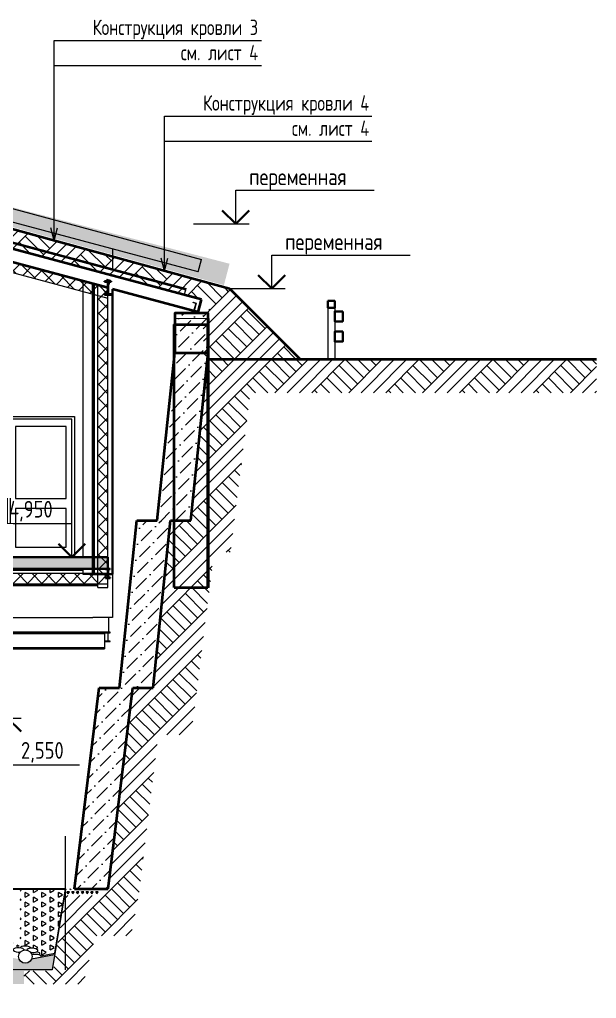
# Model space of a CAD drawing. Header units: millimetres. Extents: x 38742 to 132043, y -3942 to 12834.
# Drawn here: x 123428 to 132043, y -1777 to 12834 of the extents above; entities that cross this region are included whole.
import ezdxf

# ---------------------------------------------------------------- set-up
doc = ezdxf.new("R2010")
doc.units = ezdxf.units.MM
doc.header["$MEASUREMENT"] = 0
doc.linetypes.add('Double Dashed copy', pattern=[3020, 2500, -200, 120, -200])
for name, color, linetype in [('- Спрятан', 7, 'Continuous'), ('Двери ArchiCAD', 7, 'Continuous'), ('крыша', 7, 'Continuous'), ('отделка', 7, 'Continuous'), ('перекрытие', 7, 'Continuous'), ('подп стены Инжзащита', 7, 'Continuous'), ('стены наруж', 7, 'Continuous'), ('текст', 7, 'Continuous'), ('чертеж', 7, 'Continuous')]:
    doc.layers.add(name, color=color, linetype=linetype)
for name, color, linetype, lineweight in [('- Спрятан_Ном._пера__96', 7, 'Continuous', 13), ('- Спрятан_Ном._пера__98', 7, 'Continuous', 35), ('0_Ном._пера__95', 251, 'Continuous', 13), ('0_Ном._пера__97', 7, 'Continuous', 20), ('Двери ArchiCAD_Ном._пера__96', 7, 'Continuous', 13), ('Двери ArchiCAD_Ном._пера__97', 7, 'Continuous', 20), ('крыша_Ном._пера__97', 7, 'Continuous', 20), ('крыша_Ном._пера__99', 7, 'Continuous', 40), ('линии_Ном._пера__99', 7, 'Continuous', 40), ('отделка_Ном._пера__96', 7, 'Continuous', 13), ('перекрытие_Ном._пера__94', 252, 'Continuous', 13), ('перекрытие_Ном._пера__96', 7, 'Continuous', 13), ('перекрытие_Ном._пера__98', 7, 'Continuous', 35), ('подп стены Инжзащита_Ном._пера__96', 7, 'Continuous', 13), ('подп стены Инжзащита_Ном._пера__97', 7, 'Continuous', 20), ('подп стены Инжзащита_Ном._пера__99', 7, 'Continuous', 40), ('стены наруж_Ном._пера__96', 7, 'Continuous', 13), ('стены наруж_Ном._пера__97', 7, 'Continuous', 20), ('стены наруж_Ном._пера__98', 7, 'Continuous', 35), ('стены02_Ном._пера__91', 255, 'Continuous', 13), ('стены02_Ном._пера__96', 7, 'Continuous', 13), ('стены02_Ном._пера__99', 7, 'Continuous', 40), ('текст_Ном._пера__1', 7, 'Continuous', 25), ('текст_Ном._пера__96', 7, 'Continuous', 13), ('чертеж_Ном._пера__96', 7, 'Continuous', 13), ('чертеж_Ном._пера__98', 7, 'Continuous', 35), ('штриховка_Ном._пера__96', 7, 'Continuous', 13)]:
    doc.layers.add(name, color=color, linetype=linetype, lineweight=lineweight)
doc.styles.add('СГЕНЕРИР_СТИЛЬ_1', font='gost_2_304-81_type.ttf')
pattern_1 = [(90, (866532.79, 218402.26), (123.73335, 71.4375), [71.4375, -71.4375]), (30, (866532.79, 218402.26), (-123.733365, 71.437474), [71.4375, -71.4375]), (150, (866594.66, 218437.98), (-1.5e-05, 142.874974), [71.4375, -71.4375])]
pattern_2 = [(45, (50891.67, -142), (-275.7716, 275.7716), []), (45, (50799.75, -50.1), (-551.543, 551.543), []), (45, (50707.8, 41.86), (-551.543, 551.543), []), (135, (50615.9, 133.78), (91.92388, 91.92388), [390, -390])]
pattern_3 = [(45, (50891.67, -142), (-212.132, 212.132), [225, -75, 0, -75]), (45, (50918.2, 96.66), (-212.132, 212.132), [225, -75, 0, -75])]
pattern_4 = [(45, (50891.67, -142), (-106.06602, 106.06602), []), (135, (50891.67, -142), (106.06602, 106.06602), [])]

# ---------------------------------------------------------------- blocks, each defined once
blk = doc.blocks.new('Элемент разреза_60_3', base_point=(50892, -142))
at = {"layer": 'стены наруж_Ном._пера__96', "linetype": 'Continuous'}
for p, q in [((124817, 9410), (124817, 9116)), ((124817, 4558), (124817, 3908)), ((124817, 3908), (124522, 3908))]:
    blk.add_line(p, q, dxfattribs=at)
blk = doc.blocks.new('Элемент разреза_61_3', base_point=(50892, -142))
at = {"layer": 'крыша_Ном._пера__99', "linetype": 'Continuous'}
for p, q in [((122891, 9327), (122941, 9513)), ((126147, 8654), (122941, 9513)), ((124751, 8828), (122891, 9327)), ((126097, 8467), (124817, 8810)), ((126097, 8467), (126147, 8654))]:
    blk.add_line(p, q, dxfattribs=at)
blk = doc.blocks.new('Элемент разреза_62_3', base_point=(50892, -142))
at = {"layer": 'крыша_Ном._пера__97', "linetype": 'Continuous'}
for p, q in [((123207, 10042), (126147, 9254)), ((126097, 9067), (123207, 9842)), ((126097, 9067), (126147, 9254))]:
    blk.add_line(p, q, dxfattribs=at)
blk = doc.blocks.new('Элемент разреза_64_3', base_point=(50892, -142))
at = {"layer": 'подп стены Инжзащита_Ном._пера__96', "linetype": 'Continuous'}
for p, q in [((125739, 8281), (125759, 8369)), ((126259, 8370), (125759, 8369)), ((126239, 8281), (126259, 8370)), ((126259, 4358), (126259, 8370)), ((126259, 4358), (126239, 4358))]:
    blk.add_line(p, q, dxfattribs=at)
at = {"layer": 'подп стены Инжзащита_Ном._пера__99', "linetype": 'Continuous'}
for p, q in [((125739, 8281), (126239, 8281)), ((125739, 4358), (125739, 8281)), ((126239, 4358), (126239, 8281)), ((125739, 4358), (126239, 4358))]:
    blk.add_line(p, q, dxfattribs=at)
blk = doc.blocks.new('Элемент разреза_75_3', base_point=(50892, -142))
at = {"layer": 'стены наруж_Ном._пера__96', "linetype": 'Continuous'}
blk.add_line((122837, 3908), (124522, 3908), dxfattribs=at)
blk = doc.blocks.new('Элемент разреза_76_3', base_point=(50892, -142))
at = {"layer": 'перекрытие_Ном._пера__96', "linetype": 'Continuous'}
for p, q in [((124758, 3908), (124758, 3689)), ((108492, 3689), (108457, 3689)), ((124758, 3689), (122837, 3689))]:
    blk.add_line(p, q, dxfattribs=at)
blk = doc.blocks.new('Элемент разреза_86_3', base_point=(50892, -142))
at = {"layer": 'подп стены Инжзащита_Ном._пера__96', "linetype": 'Continuous'}
h = blk.add_hatch(dxfattribs=at)
h.set_pattern_fill('Ж_Б_2_0003', color=256, style=0, pattern_type=2)
h.set_pattern_definition(pattern_3)
h.paths.add_polyline_path([(124752, -142), (125120, 2858), (124616, 2858), (124248, -142)])
at = {"layer": 'подп стены Инжзащита_Ном._пера__99', "linetype": 'Continuous'}
for p, q in [((124248, -142), (124616, 2858)), ((124616, 2858), (124919, 2858)), ((124752, -142), (125120, 2858)), ((124248, -142), (124752, -142))]:
    blk.add_line(p, q, dxfattribs=at)
blk = doc.blocks.new('Элемент разреза_87_3', base_point=(50892, -142))
at = {"layer": 'подп стены Инжзащита_Ном._пера__96', "linetype": 'Continuous'}
h = blk.add_hatch(dxfattribs=at)
h.set_pattern_fill('Ж_Б_2_0003', color=256, style=0, pattern_type=2)
h.set_pattern_definition(pattern_3)
h.paths.add_polyline_path([(125422, 2858), (125685, 5358), (125182, 5358), (124919, 2858)])
at = {"layer": 'подп стены Инжзащита_Ном._пера__99', "linetype": 'Continuous'}
for p, q in [((124919, 2858), (125182, 5358)), ((125182, 5358), (125482, 5358)), ((125422, 2858), (125685, 5358)), ((125120, 2858), (125422, 2858))]:
    blk.add_line(p, q, dxfattribs=at)
blk = doc.blocks.new('Элемент разреза_88_3', base_point=(50892, -142))
at = {"layer": 'отделка_Ном._пера__96', "linetype": 'Continuous'}
for p, q in [((124597, 4358), (124597, 4558)), ((124747, 4358), (124747, 4498)), ((124597, 4358), (124747, 4358))]:
    blk.add_line(p, q, dxfattribs=at)
blk = doc.blocks.new('Элемент разреза_89_3', base_point=(50892, -142))
at = {"layer": 'перекрытие_Ном._пера__94', "linetype": 'Continuous'}
blk.add_hatch(color=256, dxfattribs=at).paths.add_polyline_path([(124747, 4638), (124747, 4808), (122872, 4808), (122872, 4638)])
at = {"layer": 'перекрытие_Ном._пера__98', "linetype": 'Continuous'}
for p, q in [((122872, 4808), (124747, 4808)), ((124747, 4638), (124747, 4808)), ((122872, 4638), (124747, 4638))]:
    blk.add_line(p, q, dxfattribs=at)
blk = doc.blocks.new('Элемент разреза_90_3', base_point=(50892, -142))
at = {"layer": 'Двери ArchiCAD_Ном._пера__96', "linetype": 'Continuous'}
for p, q in [((123247, 4808), (123247, 6908)), ((123247, 6908), (124247, 6908)), ((124247, 6908), (124247, 4808))]:
    blk.add_line(p, q, dxfattribs=at)
at = {"layer": 'Двери ArchiCAD_Ном._пера__97', "linetype": 'Continuous'}
for p, q in [((123287, 6868), (123287, 4808)), ((124207, 6868), (123287, 6868)), ((124207, 4808), (124207, 6868)), ((123367, 6758), (123367, 5688)), ((124127, 6758), (123367, 6758)), ((124127, 5688), (124127, 6758)), ((123367, 5688), (124127, 5688)), ((123367, 5538), (123367, 4958)), ((124127, 5538), (123367, 5538)), ((124127, 4958), (124127, 5538)), ((123367, 4958), (124127, 4958))]:
    blk.add_line(p, q, dxfattribs=at)
blk = doc.blocks.new('Элемент разреза_109_3', base_point=(50892, -142))
at = {"layer": 'стены наруж_Ном._пера__96', "linetype": 'Continuous'}
h = blk.add_hatch(dxfattribs=at)
h.set_pattern_fill('УТЕПЛИТ_МЕЛКИЙ_0003', color=256, style=0, pattern_type=2)
h.set_pattern_definition(pattern_4)
h.paths.add_polyline_path([(124745, 8830), (124597, 8869), (124597, 4558), (124745, 4558), (124745, 4624), (124743, 4629), (124738, 4631), (124711, 4631), (124711, 4638), (124747, 4638), (124747, 8728), (124698, 8728), (124698, 8736), (124734, 8736), (124742, 8739), (124745, 8747)])
at = {"layer": 'стены наруж_Ном._пера__97', "linetype": 'Continuous'}
for p, q in [((124547, 4558), (124547, 8883)), ((124547, 4558), (124547, 8883)), ((124597, 4558), (124597, 8869)), ((124597, 4558), (124597, 8869)), ((124747, 4638), (124747, 8728)), ((124747, 4638), (124747, 8728))]:
    blk.add_line(p, q, dxfattribs=at)
at = {"layer": 'стены наруж_Ном._пера__98', "linetype": 'Continuous'}
for p, q in [((124547, 8883), (124522, 8889)), ((124522, 4558), (124522, 8889)), ((124597, 8869), (124547, 8883)), ((124745, 8830), (124597, 8869)), ((124745, 8747), (124745, 8830)), ((124751, 8747), (124751, 8828)), ((124817, 4558), (124817, 8810)), ((124698, 8728), (124698, 8736)), ((124698, 8736), (124734, 8736)), ((124698, 8728), (124747, 8728)), ((124734, 8736), (124742, 8739)), ((124742, 8739), (124745, 8747)), ((124747, 8728), (124797, 8728)), ((124754, 8739), (124751, 8747)), ((124762, 8736), (124754, 8739)), ((124762, 8736), (124797, 8736)), ((124797, 8736), (124798, 8736)), ((124797, 8728), (124798, 8728)), ((124798, 8728), (124798, 8736)), ((124522, 4558), (124547, 4558)), ((124547, 4558), (124597, 4558)), ((124597, 4558), (124745, 4558)), ((124711, 4631), (124711, 4638)), ((124711, 4638), (124747, 4638)), ((124711, 4631), (124738, 4631)), ((124743, 4629), (124738, 4631)), ((124745, 4624), (124743, 4629)), ((124745, 4558), (124745, 4624)), ((124747, 4638), (124784, 4638)), ((124750, 4624), (124752, 4629)), ((124750, 4558), (124750, 4624)), ((124750, 4558), (124797, 4558)), ((124752, 4629), (124757, 4631)), ((124757, 4631), (124784, 4631)), ((124784, 4631), (124784, 4638)), ((124797, 4558), (124817, 4558))]:
    blk.add_line(p, q, dxfattribs=at)
blk = doc.blocks.new('Элемент разреза_110_3', base_point=(50892, -142))
at = {"layer": 'стены наруж_Ном._пера__96', "linetype": 'Continuous'}
for p, q in [((124372, 8930), (124372, 4808)), ((124372, 4638), (124372, 4558)), ((124372, 4558), (124522, 4558))]:
    blk.add_line(p, q, dxfattribs=at)
blk = doc.blocks.new('Элемент разреза_114_3', base_point=(50892, -142))
at = {"layer": '- Спрятан_Ном._пера__96', "linetype": 'Continuous', "lineweight": 25}
blk.add_hatch(color=7, dxfattribs=at).paths.add_polyline_path([(124711, 4638), (124711, 4631), (124738, 4631), (124743, 4629), (124745, 4624), (124745, 4512), (124743, 4507), (124738, 4505), (124711, 4505), (124711, 4498), (124784, 4498), (124784, 4505), (124757, 4505), (124752, 4507), (124750, 4512), (124750, 4624), (124752, 4629), (124757, 4631), (124784, 4631), (124784, 4638)])
at = {"layer": '- Спрятан_Ном._пера__98', "linetype": 'Continuous'}
for p, q in [((124711, 4631), (124711, 4638)), ((124711, 4638), (124784, 4638)), ((124711, 4631), (124738, 4631)), ((124743, 4629), (124738, 4631)), ((124745, 4624), (124743, 4629)), ((124745, 4512), (124745, 4624)), ((124750, 4624), (124752, 4629)), ((124750, 4512), (124750, 4624)), ((124752, 4629), (124757, 4631)), ((124757, 4631), (124784, 4631)), ((124784, 4631), (124784, 4638)), ((124711, 4505), (124738, 4505)), ((124711, 4498), (124711, 4505)), ((124711, 4498), (124784, 4498)), ((124738, 4505), (124743, 4507)), ((124743, 4507), (124745, 4512)), ((124752, 4507), (124750, 4512)), ((124757, 4505), (124752, 4507)), ((124757, 4505), (124784, 4505)), ((124784, 4498), (124784, 4505))]:
    blk.add_line(p, q, dxfattribs=at)
blk = doc.blocks.new('Элемент разреза_117_3', base_point=(50892, -142))
at = {"layer": '- Спрятан_Ном._пера__96', "linetype": 'Continuous'}
for p, q in [((122837, 3680), (124698, 3680)), ((122837, 3668), (124698, 3668)), ((124698, 3689), (124698, 3680)), ((124698, 3680), (124698, 3676)), ((124698, 3676), (124698, 3668)), ((124698, 3668), (124698, 3460)), ((122837, 3460), (124698, 3460)), ((122837, 3448), (124698, 3448)), ((122837, 3439), (124698, 3439)), ((124698, 3460), (124698, 3452)), ((124698, 3452), (124698, 3448)), ((124698, 3448), (124698, 3439))]:
    blk.add_line(p, q, dxfattribs=at)
blk = doc.blocks.new('Элемент разреза_118_3', base_point=(50892, -142))
at = {"layer": '- Спрятан_Ном._пера__96', "linetype": 'Continuous'}
for p, q in [((122857, 4638), (122857, 4629)), ((122857, 4629), (122857, 4625)), ((122857, 4629), (124372, 4629)), ((122857, 4625), (122857, 4617)), ((122857, 4617), (122857, 4409)), ((122857, 4617), (124372, 4617)), ((122857, 4409), (122857, 4401)), ((122857, 4409), (124597, 4409)), ((122857, 4401), (122857, 4397)), ((122857, 4397), (122857, 4388)), ((122857, 4397), (124597, 4397)), ((122857, 4388), (124597, 4388))]:
    blk.add_line(p, q, dxfattribs=at)
blk = doc.blocks.new('Элемент разреза_119_3', base_point=(50892, -142))
at = {"layer": '- Спрятан_Ном._пера__96', "linetype": 'Continuous'}
for p, q in [((124711, 3689), (124711, 3682)), ((124711, 3682), (124738, 3682)), ((124738, 3682), (124743, 3680)), ((124743, 3680), (124745, 3675)), ((124745, 3675), (124745, 3563)), ((124750, 3675), (124752, 3680)), ((124750, 3563), (124750, 3675)), ((124752, 3680), (124757, 3682)), ((124757, 3682), (124784, 3682)), ((124784, 3689), (124758, 3689)), ((124784, 3682), (124784, 3689)), ((124738, 3556), (124711, 3556)), ((124711, 3556), (124711, 3549)), ((124711, 3549), (124784, 3549)), ((124743, 3558), (124738, 3556)), ((124745, 3563), (124743, 3558)), ((124752, 3558), (124750, 3563)), ((124757, 3556), (124752, 3558)), ((124784, 3556), (124757, 3556)), ((124784, 3549), (124784, 3556))]:
    blk.add_line(p, q, dxfattribs=at)
blk = doc.blocks.new('Элемент разреза_123_3', base_point=(50892, -142))
at = {"layer": '- Спрятан_Ном._пера__96', "linetype": 'Continuous'}
for p, q in [((123207, 9548), (125916, 8822)), ((123207, 9546), (125915, 8821)), ((123207, 9543), (125914, 8817)), ((123207, 9536), (125913, 8811)), ((123207, 9527), (125910, 8802)), ((125889, 8723), (125910, 8802)), ((125910, 8802), (125912, 8808)), ((125912, 8808), (125913, 8811)), ((125913, 8811), (125914, 8817)), ((125914, 8817), (125915, 8818)), ((125915, 8821), (125916, 8822)), ((125915, 8818), (125915, 8821))]:
    blk.add_line(p, q, dxfattribs=at)
blk = doc.blocks.new('Элемент разреза_134_3', base_point=(50892, -142))
at = {"layer": '- Спрятан_Ном._пера__96', "linetype": 'Continuous', "lineweight": 25}
blk.add_hatch(color=7, dxfattribs=at).paths.add_polyline_path([(124798, 8728), (124798, 8736), (124762, 8736), (124754, 8739), (124751, 8747), (124751, 8909), (124754, 8917), (124762, 8920), (124798, 8920), (124798, 8928), (124698, 8928), (124698, 8920), (124734, 8920), (124742, 8917), (124745, 8909), (124745, 8747), (124742, 8739), (124734, 8736), (124698, 8736), (124698, 8728)])
at = {"layer": '- Спрятан_Ном._пера__98', "linetype": 'Continuous'}
for p, q in [((124698, 8928), (124798, 8928)), ((124698, 8920), (124698, 8928)), ((124698, 8920), (124734, 8920)), ((124742, 8917), (124734, 8920)), ((124745, 8909), (124742, 8917)), ((124751, 8909), (124754, 8917)), ((124754, 8917), (124762, 8920)), ((124762, 8920), (124798, 8920)), ((124798, 8920), (124798, 8928)), ((124745, 8747), (124745, 8909)), ((124751, 8747), (124751, 8909)), ((124698, 8736), (124734, 8736)), ((124698, 8728), (124698, 8736)), ((124698, 8728), (124798, 8728)), ((124734, 8736), (124742, 8739)), ((124742, 8739), (124745, 8747)), ((124754, 8739), (124751, 8747)), ((124762, 8736), (124754, 8739)), ((124762, 8736), (124798, 8736)), ((124798, 8728), (124798, 8736))]:
    blk.add_line(p, q, dxfattribs=at)
blk = doc.blocks.new('Отметка высоты (ГОСТ)[28]_3', base_point=(123250, 2408))
at = {"layer": 'чертеж_Ном._пера__96', "linetype": 'Continuous'}
for p, q in [((122970, 2408), (123450, 2408)), ((123250, 2408), (123250, 1708)), ((123250, 1708), (124323, 1708))]:
    blk.add_line(p, q, dxfattribs=at)
at = {"layer": 'чертеж_Ном._пера__98', "linetype": 'Continuous'}
for q in [(123050, 2208), (123450, 2208)]:
    blk.add_line((123250, 2408), q, dxfattribs=at)
at = {"layer": 'чертеж_Ном._пера__96', "insert": (123450, 1742), "char_height": 250, "attachment_point": 7, "style": 'СГЕНЕРИР_СТИЛЬ_1'}
blk.add_mtext('{2,550\\A1{\\H.66x;\\S^  ;}}', dxfattribs=at)
blk = doc.blocks.new('Отметка высоты (ГОСТ)[31]_3', base_point=(124207, 4808))
at = {"layer": 'чертеж_Ном._пера__96', "linetype": 'Continuous'}
for p, q in [((124207, 5308), (123110, 5308)), ((124207, 4808), (124207, 5308)), ((124407, 4808), (124007, 4808))]:
    blk.add_line(p, q, dxfattribs=at)
at = {"layer": 'чертеж_Ном._пера__98', "linetype": 'Continuous'}
for q in [(124007, 5008), (124407, 5008)]:
    blk.add_line((124207, 4808), q, dxfattribs=at)
at = {"layer": 'чертеж_Ном._пера__96', "insert": (124007, 5342), "char_height": 250, "attachment_point": 9, "style": 'СГЕНЕРИР_СТИЛЬ_1'}
blk.add_mtext('{4,950\\A1{\\H.66x;\\S^  ;}}', dxfattribs=at)
blk = doc.blocks.new('Отметка высоты (ГОСТ)[32]_3', base_point=(127194, 8820))
at = {"layer": 'чертеж_Ном._пера__96', "linetype": 'Continuous'}
for p, q in [((127194, 8820), (127194, 9320)), ((127194, 9320), (129263, 9320)), ((126562, 8820), (127394, 8820))]:
    blk.add_line(p, q, dxfattribs=at)
at = {"layer": 'чертеж_Ном._пера__98', "linetype": 'Continuous'}
for q in [(126994, 9020), (127394, 9020)]:
    blk.add_line((127194, 8820), q, dxfattribs=at)
at = {"layer": 'чертеж_Ном._пера__96', "insert": (127394, 9328), "char_height": 250, "attachment_point": 7, "style": 'СГЕНЕРИР_СТИЛЬ_1'}
blk.add_mtext('{переменная\\A1{\\H.66x;\\S^  ;}}', dxfattribs=at)
blk = doc.blocks.new('Отметка высоты (ГОСТ)[33]_3', base_point=(126656, 9786))
at = {"layer": 'чертеж_Ном._пера__96', "linetype": 'Continuous'}
for p, q in [((126656, 9786), (126656, 10286)), ((126656, 10286), (128726, 10286)), ((126025, 9786), (126856, 9786))]:
    blk.add_line(p, q, dxfattribs=at)
at = {"layer": 'чертеж_Ном._пера__98', "linetype": 'Continuous'}
for q in [(126456, 9986), (126856, 9986)]:
    blk.add_line((126656, 9786), q, dxfattribs=at)
at = {"layer": 'чертеж_Ном._пера__96', "insert": (126856, 10295), "char_height": 250, "attachment_point": 7, "style": 'СГЕНЕРИР_СТИЛЬ_1'}
blk.add_mtext('{переменная\\A1{\\H.66x;\\S^  ;}}', dxfattribs=at)
blk = doc.blocks.new('Линия_4_3', base_point=(125595, 9085))
at = {"layer": 'текст_Ном._пера__96', "linetype": 'Continuous'}
for q in [(125595, 11392), (125545, 9272), (125645, 9272)]:
    blk.add_line((125595, 9085), q, dxfattribs=at)
blk = doc.blocks.new('Линия_5_3', base_point=(123947, 9538))
at = {"layer": 'текст_Ном._пера__96', "linetype": 'Continuous'}
for q in [(123947, 12521), (123897, 9724), (123997, 9724)]:
    blk.add_line((123947, 9538), q, dxfattribs=at)
blk = doc.blocks.new('Элемент разреза_135_3', base_point=(50892, -142))
at = {"layer": 'подп стены Инжзащита_Ном._пера__96', "linetype": 'Continuous'}
h = blk.add_hatch(dxfattribs=at)
h.set_pattern_fill('Ж_Б_2_0003', color=256, style=0, pattern_type=2)
h.set_pattern_definition(pattern_3)
h.paths.add_polyline_path([(125985, 5358), (126247, 7858), (125745, 7858), (125482, 5358)])
at = {"layer": 'подп стены Инжзащита_Ном._пера__99', "linetype": 'Continuous'}
for p, q in [((125482, 5358), (125745, 7858)), ((125745, 7858), (126247, 7858)), ((125985, 5358), (126247, 7858)), ((125685, 5358), (125985, 5358))]:
    blk.add_line(p, q, dxfattribs=at)

msp = doc.modelspace()

# ---------------------------------------------------------------- hatches: boundary and pattern name
at = {"layer": '0_Ном._пера__95', "linetype": 'Continuous'}
for points in [[(124748.3, 8830.8), (124700.2, 8843.6), (124700.9, 8846, -0.3888787), (124703.8, 8847.8), (124740.3, 8841.4, 0.3888787), (124748.1, 8846.4), (124771.4, 8933.2, 0.3888787), (124767.1, 8941.5), (124732.3, 8954.1, -0.3888787), (124730.7, 8957.2), (124731.3, 8959.5), (124779.3, 8946.7)], [(126036.6, 8485.6), (125988.6, 8498.4), (125989.2, 8500.8, -0.3888787), (125992.1, 8502.6), (126028.6, 8496.2, 0.3888787), (126036.4, 8501.2), (126059.7, 8588, 0.3888787), (126055.4, 8596.3), (126020.6, 8608.9, -0.3888787), (126019, 8612), (126019.6, 8614.3), (126067.7, 8601.5)]]:
    msp.add_hatch(color=256, dxfattribs=at).paths.add_polyline_path(points)
at = {"layer": 'подп стены Инжзащита_Ном._пера__97', "linetype": 'Continuous'}
h = msp.add_hatch(dxfattribs=at)
h.set_pattern_fill('УТЕПЛИТ_МЕЛКИЙ_0003', color=256, style=0, pattern_type=2)
h.set_pattern_definition(pattern_4)
h.paths.add_polyline_path([(124748.3, 8828.8), (122892.2, 9326.1), (122853.4, 9181.2), (124748.3, 8673.5)])
h = msp.add_hatch(dxfattribs=at)
h.set_pattern_fill('ГРУНТ_0003', color=256, style=0, pattern_type=2)
h.set_pattern_definition(pattern_2)
h.paths.add_polyline_path([(125684.7, 5358), (125984.7, 5358), (126237.6, 7764.8), (132043.3, 7764.8), (132043.3, 7264.8), (126874.4, 7264.8), (126577.2, 4884.1), (126333, 4884.1), (125991.2, 2158), (125501.1, 2158), (125214.2, -178.7), (125214.2, -195.3), (125178.5, -398.4), (125091.6, -842), (124560.2, -842), (124380.2, -1561.9), (123493.5, -1561.9), (123493.5, -1366.2), (123928.8, -1366.2), (124114.2, -242), (124614.2, -242), (124614.2, -142), (124749.8, -158.6), (125120.2, 2858), (125421.9, 2858)])
h = msp.add_hatch(dxfattribs=at)
h.set_pattern_fill('TRIANG_0003', color=256, style=0, pattern_type=2)
h.set_pattern_definition([(120, (866532.79, 217802.264), (35.718737, 61.8666824), [35.71875, -35.71875]), (60, (866532.79, 217802.264), (71.437487, 7.4e-06), [35.71875, -35.71875]), (180, (866550.65, 217833.2), (-35.71875, 61.866675), [35.71875, -35.71875])])
h.paths.add_polyline_path([(124614.2, -142), (124614.2, -242), (124114.2, -242), (124114.2, -142)])
h = msp.add_hatch(dxfattribs=at)
h.set_pattern_fill('TRIANG_0003', color=256, style=0, pattern_type=2)
h.set_pattern_definition([(120, (866532.79, 217802.264), (35.718737, 61.8666824), [35.71875, -35.71875]), (60, (866532.79, 217802.264), (71.437487, 7.4e-06), [35.71875, -35.71875]), (180, (866550.65, 217833.2), (-35.71875, 61.866675), [35.71875, -35.71875])])
h.paths.add_polyline_path([(124614.2, -142), (124614.2, -242), (124114.2, -242), (124114.2, -142)])
h = msp.add_hatch(dxfattribs=at)
h.set_pattern_fill('ГРУНТ_0003', color=256, style=0, pattern_type=2)
h.set_pattern_definition(pattern_2)
h.paths.add_polyline_path([(90376.4, -967.3), (90174, -1776.9), (89633.5, -1464.8), (89926.7, -292), (113747.3, -292), (113747.3, -942), (122999.3, -942), (123104.1, -1366.2), (123493.5, -1366.2), (123493.5, -1561.9), (112905.5, -1561.9), (112905.5, -967.3)])
h = msp.add_hatch(dxfattribs=at)
h.set_pattern_fill('TRIANG_0003', color=256, style=0, pattern_type=2)
h.set_pattern_definition(pattern_1)
h.paths.add_polyline_path([(124114.2, -156.4), (123982.6, -942), (123437.6, -942), (123437.6, -156.4)])
h = msp.add_hatch(dxfattribs=at)
h.set_pattern_fill('ANSI34_0003', color=256, style=0, pattern_type=2)
h.set_pattern_definition([(135, (866532.8, 218802.3), (1077.6307, 1077.6307), []), (135, (866173.6, 218802.3), (1077.6307, 1077.6307), []), (135, (865814.4, 218802.3), (1077.6307, 1077.6307), []), (135, (865455.2, 218802.3), (1077.6307, 1077.6307), [])])
h.paths.add_polyline_path([(125178.5, -398.4), (125214.2, -195.3), (125214.2, -842), (125007, -842, 0.0975881)])
h = msp.add_hatch(dxfattribs=at)
h.set_pattern_fill('TRIANG_0003', color=256, style=0, pattern_type=2)
h.set_pattern_definition(pattern_1)
h.paths.add_polyline_path([(123020.1, -942), (123514.2, -942), (123514.2, -985.9), (123456.5, -988.9), (123368.7, -1015.4), (123320.6, -1037), (123262.4, -1096), (123248.9, -1136.5), (123248.5, -1137), (123248.1, -1137.6), (123247.8, -1138.1), (123247.4, -1138.7), (123247.1, -1139.2), (123247, -1139.3), (123058.9, -1100.1)])
h = msp.add_hatch(dxfattribs=at)
h.set_pattern_fill('TRIANG_0003', color=256, style=0, pattern_type=2)
h.set_pattern_definition(pattern_1)
h.paths.add_polyline_path([(123437.6, -942), (123982.6, -942), (123956.1, -1100.1), (123764.3, -1138.8), (123698.1, -1053), (123697.6, -1052.4), (123697.1, -1051.8), (123696.6, -1051.2), (123696, -1050.6), (123695.4, -1050), (123694.8, -1049.4), (123694.1, -1048.8), (123693.5, -1048.2), (123692.8, -1047.7), (123692, -1047.1), (123691.3, -1046.5), (123690.5, -1046), (123689.7, -1045.4), (123688.9, -1044.8), (123688, -1044.3), (123687.1, -1043.8), (123686.2, -1043.2), (123685.3, -1042.7), (123684.3, -1042.2), (123683.3, -1041.6), (123682.3, -1041.1), (123681.3, -1040.6), (123680.3, -1040.1), (123679.2, -1039.6), (123678.1, -1039.2), (123677, -1038.7), (123675.9, -1038.2), (123674.7, -1037.7), (123673.5, -1037.3), (123672.3, -1036.8), (123671.1, -1036.4), (123669.9, -1036), (123608.3, -998.9), (123548.9, -984.1), (123437.6, -989.9)])
for points in [[(123114.2, -1352), (123056.1, -1119.7), (123421.5, -1189.5, 0.3057274), (123514.2, -1252.1), (123514.2, -1352)], [(123914.2, -1352), (123514.2, -1352), (123514.2, -1252.1, 0.3057274), (123606.9, -1189.5), (123952, -1123.6)]]:
    msp.add_hatch(color=256, dxfattribs=at).paths.add_polyline_path(points)
at = {"layer": 'стены02_Ном._пера__91', "linetype": 'Continuous'}
msp.add_hatch(color=256, dxfattribs=at).paths.add_polyline_path([(123042.3, 10104.3), (126564.3, 9190), (126480.4, 8871), (123042.3, 9814.8)])
at = {"layer": 'стены02_Ном._пера__96', "linetype": 'Continuous'}
h = msp.add_hatch(dxfattribs=at)
h.set_pattern_fill('EARTH_0003', color=256, style=0, pattern_type=2)
h.set_pattern_definition(pattern_2)
h.paths.add_polyline_path([(123042.3, 9785.9), (126562.4, 8819.6), (126494.7, 8562.3), (123042.3, 9510)])
h = msp.add_hatch(dxfattribs=at)
h.set_pattern_fill('EARTH_0003', color=256, style=0, pattern_type=2)
h.set_pattern_definition(pattern_2)
h.paths.add_polyline_path([(126246.8, 8497.2), (126562.4, 8819.6), (127617.2, 7764.8), (126177.7, 7764.8), (126168, 8576.1)])
h = msp.add_hatch(dxfattribs=at)
h.set_pattern_fill('Ж_Б_2_0003', color=256, style=0, pattern_type=2)
h.set_pattern_definition(pattern_3)
h.paths.add_polyline_path([(125744.7, 7858), (126244.7, 7858), (126244.7, 8453.9), (125744.7, 8453.9)])
at = {"layer": 'штриховка_Ном._пера__96', "linetype": 'Continuous'}
h = msp.add_hatch(dxfattribs=at)
h.set_pattern_fill('УТЕПЛИТ_МЕЛКИЙ_0003', color=256, style=0, pattern_type=2)
h.set_pattern_definition(pattern_4)
h.paths.add_polyline_path([(122807.3, 4414), (124747.3, 4414), (124747.3, 4564), (122807.3, 4564)])

# ---------------------------------------------------------------- linework, layer by layer
at = {"layer": '0_Ном._пера__97', "linetype": 'Continuous'}
for p, q in [((124730.7, 8957.2), (124731.3, 8959.5)), ((124731.3, 8959.5), (124779.3, 8946.7)), ((124767.1, 8941.5), (124732.3, 8954.1)), ((124748.1, 8846.4), (124771.4, 8933.2)), ((124779.3, 8946.7), (124748.3, 8830.8)), ((124700.2, 8843.6), (124700.9, 8846)), ((124748.3, 8830.8), (124700.2, 8843.6)), ((124703.8, 8847.8), (124740.3, 8841.4)), ((125988.6, 8498.4), (125989.2, 8500.8)), ((126036.6, 8485.6), (125988.6, 8498.4)), ((125992.1, 8502.6), (126028.6, 8496.2)), ((126019, 8612), (126019.6, 8614.3)), ((126019.6, 8614.3), (126067.7, 8601.5)), ((126055.4, 8596.3), (126020.6, 8608.9)), ((126036.4, 8501.2), (126059.7, 8588)), ((126067.7, 8601.5), (126036.6, 8485.6))]:
    msp.add_line(p, q, dxfattribs=at)
for centre, radius, start, end in [((124733.2, 8956.5), 2.57, 165.01606, 250.01606), ((124764.7, 8935), 6.86, 345.00001, 70.00001), ((124703.3, 8845.3), 2.57, 80.00001, 165.00001), ((124741.5, 8848.1), 6.86, 259.98108, 344.98108), ((125991.7, 8500.1), 2.57, 80.00001, 165.00001), ((126021.5, 8611.3), 2.57, 165.01606, 250.01606), ((126029.8, 8502.9), 6.86, 259.98108, 344.98108), ((126053.1, 8589.8), 6.86, 345.00001, 70.00001)]:
    msp.add_arc(centre, radius, start, end, dxfattribs=at)
at = {"layer": 'линии_Ном._пера__99', "linetype": 'Continuous', "flags": 128}
for points in [[(123042.3, 9785.9), (126562.4, 8819.6)], [(126562.4, 8819.6), (127617.2, 7764.8)]]:
    msp.add_lwpolyline(points, dxfattribs=at)
at = {"layer": 'подп стены Инжзащита_Ном._пера__96', "linetype": 'Double Dashed copy'}
msp.add_line((124114.2, -1347.8), (124114.2, 647.5), dxfattribs=at)
at = {"layer": 'подп стены Инжзащита_Ном._пера__97', "linetype": 'Continuous'}
for p, q in [((124114.2, -142), (122911.7, -142)), ((124114.2, -142), (123914.2, -1352)), ((123956.1, -1100.1), (124114.2, -142)), ((124114.2, -153.3), (122911.7, -153.3)), ((123608.5, -1185.4), (123951.3, -1119.8)), ((123748.4, -1142.1), (123956.1, -1100.1)), ((123914.2, -1352), (123114.2, -1352))]:
    msp.add_line(p, q, dxfattribs=at)
at = {"layer": 'подп стены Инжзащита_Ном._пера__97', "linetype": 'Continuous', "flags": 128}
msp.add_lwpolyline([(124748.3, 8828.8), (122892.2, 9326.1), (122853.4, 9181.2), (124748.3, 8673.5)], close=True, dxfattribs=at)
at = {"layer": 'подп стены Инжзащита_Ном._пера__97', "linetype": 'Continuous'}
msp.add_circle((123514.2, -1152.1), 100, dxfattribs=at)
for centre, major_axis, ratio, start_param, end_param in [((123415.9, -1053.5), (82.8, -3.8), 0.3889195, 0.3709037, 5.022755), ((123520.3, -1028.6), (82.8, -3.8), 0.3889195, 0.1582924, 3.105835), ((123368.5, -1102.1), (82.8, -3.8), 0.3889195, 0.5924755, 0.6522952), ((123415.9, -1053.5), (82.8, -3.8), 0.3889195, 0.1200668, 0.3709037), ((123619, -1059.5), (82.8, -3.8), 0.3889195, 4.3946924, 9.3890203), ((123667.8, -1151.4), (86.2, -2.4), 0.3731284, 6.1362507, 8.6405357), ((123667.8, -1151.4), (86.2, -2.4), 0.3731284, 6.1362507, 8.6405357), ((123651.3, -1107.7), (82.8, -3.8), 0.3889195, 5.7406546, 7.4171642)]:
    msp.add_ellipse(centre, major_axis=major_axis, ratio=ratio, start_param=start_param, end_param=end_param, dxfattribs=at)
at = {"layer": 'подп стены Инжзащита_Ном._пера__99', "linetype": 'Continuous', "flags": 128}
msp.add_lwpolyline([(126237.6, 7764.8), (132043.3, 7764.8)], dxfattribs=at)
at = {"layer": 'стены02_Ном._пера__99', "linetype": 'Continuous', "flags": 128}
msp.add_lwpolyline([(125744.7, 7858), (126244.7, 7858), (126244.7, 8453.9), (125744.7, 8453.9)], close=True, dxfattribs=at)
at = {"layer": 'текст_Ном._пера__96', "linetype": 'Continuous'}
for p, q in [((123946.8, 12520.7), (127039.9, 12520.7)), ((123946.8, 12150.7), (127039.9, 12150.7)), ((125594.8, 11391.7), (128688, 11391.7)), ((125594.8, 11021.7), (128688, 11021.7))]:
    msp.add_line(p, q, dxfattribs=at)
at = {"layer": 'чертеж_Ном._пера__96', "linetype": 'Continuous', "flags": 128}
msp.add_lwpolyline([(128035.3, 8533.7), (128135.3, 8533.7), (128135.3, 7764.8), (128035.3, 7764.8)], close=True, dxfattribs=at)
at = {"layer": 'чертеж_Ном._пера__98', "linetype": 'Continuous', "flags": 128}
for points in [[(128030.8, 8633.8), (128135.3, 8633.8), (128135.3, 8533.7), (128030.8, 8533.7)], [(128255.1, 8478.1), (128135.3, 8478.1), (128135.3, 8328), (128255.1, 8328)], [(128255.1, 8178), (128135.3, 8178), (128135.3, 8027.9), (128255.1, 8027.9)]]:
    msp.add_lwpolyline(points, close=True, dxfattribs=at)
at = {"layer": 'штриховка_Ном._пера__96', "linetype": 'Continuous', "flags": 128}
msp.add_lwpolyline([(122807.3, 4414), (124747.3, 4414), (124747.3, 4564), (122807.3, 4564)], close=True, dxfattribs=at)

# ---------------------------------------------------------------- block references
at = {"layer": '- Спрятан'}
for name in ['Элемент разреза_123_3', 'Элемент разреза_134_3', 'Элемент разреза_118_3', 'Элемент разреза_114_3', 'Элемент разреза_117_3', 'Элемент разреза_119_3']:
    msp.add_blockref(name, (50891.7, -142), dxfattribs=at)
at = {"layer": 'Двери ArchiCAD'}
msp.add_blockref('Элемент разреза_90_3', (50891.7, -142), dxfattribs=at)
at = {"layer": 'крыша'}
for name in ['Элемент разреза_62_3', 'Элемент разреза_61_3']:
    msp.add_blockref(name, (50891.7, -142), dxfattribs=at)
at = {"layer": 'отделка'}
msp.add_blockref('Элемент разреза_88_3', (50891.7, -142), dxfattribs=at)
at = {"layer": 'перекрытие'}
for name in ['Элемент разреза_89_3', 'Элемент разреза_76_3']:
    msp.add_blockref(name, (50891.7, -142), dxfattribs=at)
at = {"layer": 'подп стены Инжзащита'}
for name in ['Элемент разреза_64_3', 'Элемент разреза_135_3', 'Элемент разреза_87_3', 'Элемент разреза_86_3']:
    msp.add_blockref(name, (50891.7, -142), dxfattribs=at)
at = {"layer": 'стены наруж'}
for name in ['Элемент разреза_60_3', 'Элемент разреза_110_3', 'Элемент разреза_109_3', 'Элемент разреза_75_3']:
    msp.add_blockref(name, (50891.7, -142), dxfattribs=at)
at = {"layer": 'текст', "linetype": 'Continuous'}
for name, p in [('Линия_5_3', (123946.8, 9537.6)), ('Линия_4_3', (125594.8, 9085.2))]:
    msp.add_blockref(name, p, dxfattribs=at)
at = {"layer": 'чертеж', "linetype": 'Continuous'}
for name, p in [('Отметка высоты (ГОСТ)[33]_3', (126656.4, 9785.9)), ('Отметка высоты (ГОСТ)[32]_3', (127193.7, 8819.6)), ('Отметка высоты (ГОСТ)[31]_3', (124207.3, 4808)), ('Отметка высоты (ГОСТ)[28]_3', (123249.8, 2408))]:
    msp.add_blockref(name, p, dxfattribs=at)

# ---------------------------------------------------------------- texts
at = {"layer": 'текст_Ном._пера__1', "linetype": 'Continuous', "char_height": 230, "attachment_point": 6, "line_spacing_factor": 0.981818, "style": 'СГЕНЕРИР_СТИЛЬ_1'}
for s, insert in [('{\\W0.950000x;Конструкция кровли 3\\Pсм. лист 4}', (126990.4, 12530.5)), ('{\\W0.950000x;Конструкция кровли 4\\Pсм. лист 4}', (128649.1, 11401.5))]:
    msp.add_mtext(s, dxfattribs=dict(at, insert=insert))

doc.saveas('drawing.dxf')
